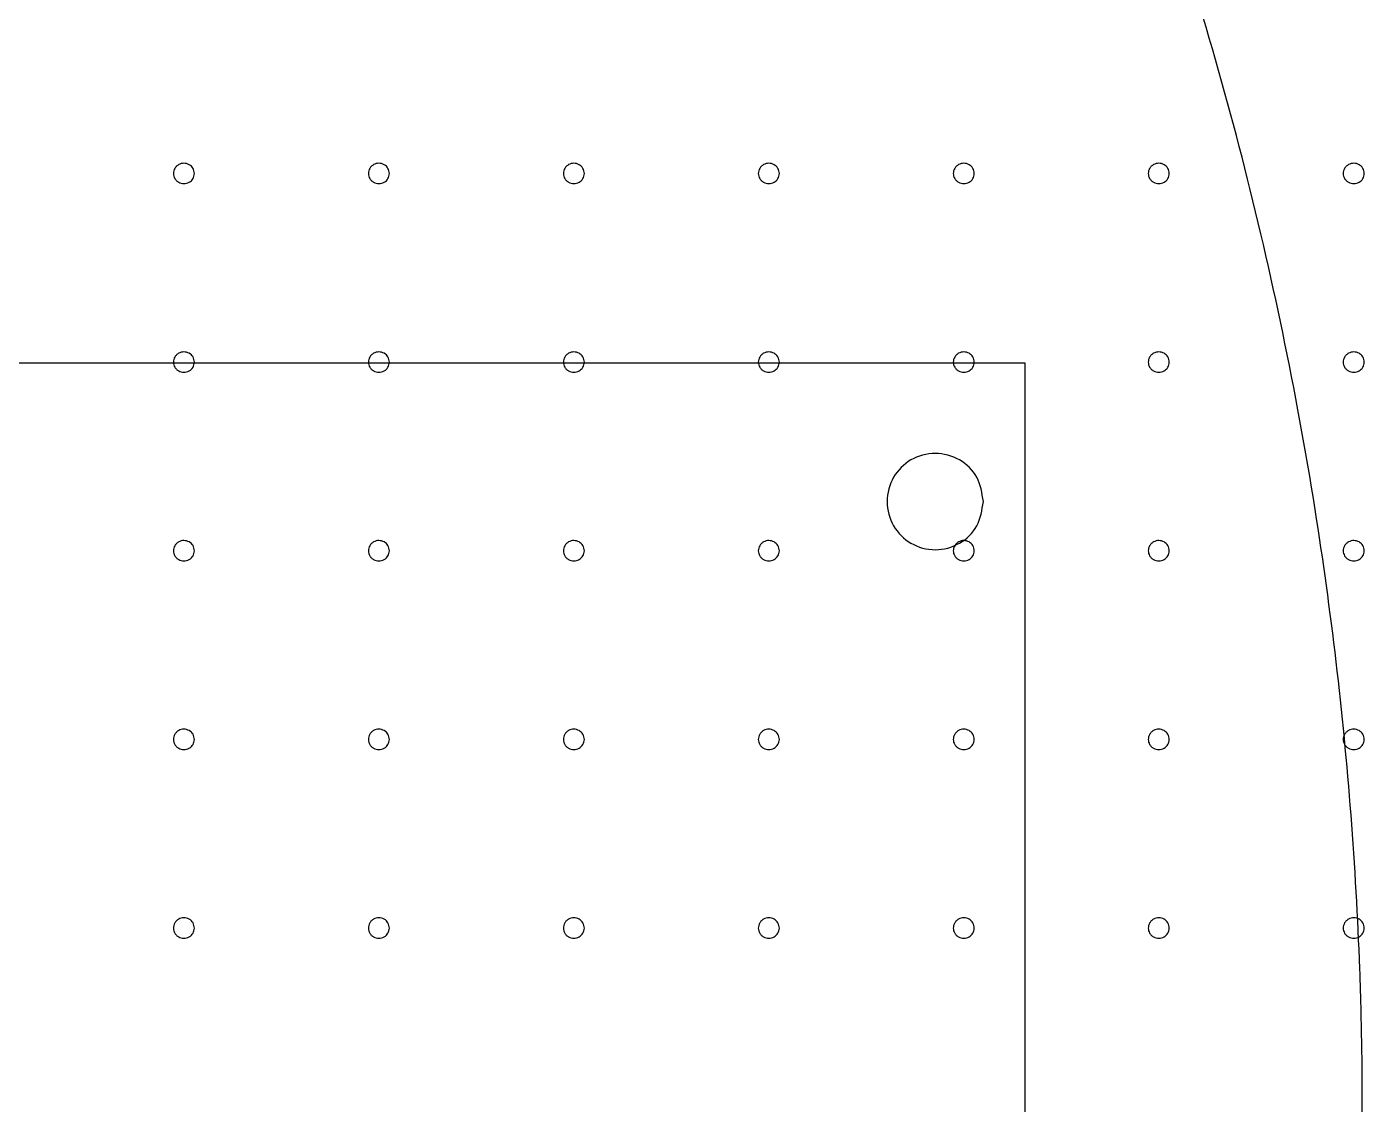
# Model space of a CAD drawing. Extents: x 0 to 210, y 0 to 204.
# Drawn here: x 173.14 to 209.91, y 104.94 to 134.56 of the extents above; entities that cross this region are included whole.
import ezdxf

# ---------------------------------------------------------------- set-up
doc = ezdxf.new("R2010")
doc.units = 0
doc.layers.add('Capa_1', color=7, linetype='CONTINUOUS')

msp = doc.modelspace()

# ---------------------------------------------------------------- linework, layer by layer
at = {"layer": 'Capa_1', "color": 7}
for p, q in [((177.748224, 130.530756), (177.748224, 130.530756)), ((183.108774, 130.530756), (183.108774, 130.530756)), ((188.469324, 130.530756), (188.469324, 130.530756)), ((193.829876, 130.530756), (193.829876, 130.530756)), ((199.190426, 130.530756), (199.190426, 130.530756)), ((204.550975, 130.530756), (204.550975, 130.530756)), ((209.911525, 130.530756), (209.911525, 130.530756)), ((177.748224, 125.343967), (177.748224, 125.343967)), ((183.108774, 125.343967), (183.108774, 125.343967)), ((188.469324, 125.343967), (188.469324, 125.343967)), ((193.829876, 125.343967), (193.829876, 125.343967)), ((199.190426, 125.343967), (199.190426, 125.343967)), ((204.550975, 125.343967), (204.550975, 125.343967)), ((209.911525, 125.343967), (209.911525, 125.343967)), ((199.438427, 121.509742), (199.438427, 121.509742)), ((177.748224, 120.157181), (177.748224, 120.157181)), ((183.108774, 120.157181), (183.108774, 120.157181)), ((188.469324, 120.157181), (188.469324, 120.157181)), ((193.829876, 120.157181), (193.829876, 120.157181)), ((199.190426, 120.157181), (199.190426, 120.157181)), ((204.550975, 120.157181), (204.550975, 120.157181)), ((209.911525, 120.157181), (209.911525, 120.157181)), ((177.748224, 114.970394), (177.748224, 114.970394)), ((183.108774, 114.970394), (183.108774, 114.970394)), ((188.469324, 114.970394), (188.469324, 114.970394)), ((193.829876, 114.970394), (193.829876, 114.970394)), ((199.190426, 114.970394), (199.190426, 114.970394)), ((204.550975, 114.970394), (204.550975, 114.970394)), ((209.911525, 114.970394), (209.911525, 114.970394)), ((177.748224, 109.783608), (177.748224, 109.783608)), ((183.108774, 109.783608), (183.108774, 109.783608)), ((188.469324, 109.783608), (188.469324, 109.783608)), ((193.829876, 109.783608), (193.829876, 109.783608)), ((199.190426, 109.783608), (199.190426, 109.783608)), ((204.550975, 109.783608), (204.550975, 109.783608)), ((209.911525, 109.783608), (209.911525, 109.783608))]:
    msp.add_line(p, q, dxfattribs=at)
at = {"layer": 'Capa_1', "color": 1}
for p, q in [((149.93121, 125.323346), (200.578432, 125.323346)), ((200.578432, 125.323346), (200.578432, 84.676127))]:
    msp.add_line(p, q, dxfattribs=at)
at = {"layer": 'Capa_1', "color": 7}
for points, knots in [([(209.858681, 105.000437), (209.85673, 105.407809), (209.852831, 106.222267), (209.828826, 107.44335), (209.760983, 109.669188), (209.577877, 112.895249), (209.167846, 117.108491), (208.555828, 121.535821), (207.707855, 126.166687), (206.588211, 130.985881), (205.492928, 134.861264), (204.546863, 137.820313), (203.837288, 139.889857), (203.111449, 141.871067), (202.374811, 143.765131), (201.63241, 145.573353), (200.735845, 147.646841), (199.663029, 149.975977), (198.396246, 152.552192), (197.49206, 154.240271), (197.039619, 155.084958)], [0, 0, 0, 0, 1.222116, 2.443375, 3.663821, 7.90268, 12.134119, 16.359927, 21.307425, 26.252304, 31.197256, 33.384045, 35.571607, 37.760181, 39.713538, 41.668061, 43.623929, 46.49019, 49.360277, 52.234778, 52.234778, 52.234778, 52.234778]), ([(177.748224, 130.530756), (177.740158, 130.481322), (177.724152, 130.383224), (177.608517, 130.276771), (177.484204, 130.244492), (177.383585, 130.257422), (177.31314, 130.285565), (177.252542, 130.330425), (177.205987, 130.389031), (177.17667, 130.457353), (177.16663, 130.530756), (177.17667, 130.604158), (177.205988, 130.67248), (177.252542, 130.731085), (177.313141, 130.775944), (177.383586, 130.804087), (177.484204, 130.817017), (177.608517, 130.784738), (177.724151, 130.678286), (177.740158, 130.580189), (177.748224, 130.530756)], [0, 0, 0, 0, 0.146605, 0.290931, 0.441768, 0.517413, 0.592123, 0.666911, 0.741063, 0.814052, 0.887328, 0.960604, 1.033593, 1.107744, 1.182532, 1.257241, 1.332887, 1.483723, 1.628047, 1.774652, 1.774652, 1.774652, 1.774652]), ([(183.108774, 130.530756), (183.100708, 130.481322), (183.084702, 130.383224), (182.969067, 130.276771), (182.844754, 130.244492), (182.744135, 130.257422), (182.67369, 130.285565), (182.613091, 130.330425), (182.566537, 130.389031), (182.537219, 130.457353), (182.52718, 130.530756), (182.53722, 130.604158), (182.566538, 130.67248), (182.613092, 130.731085), (182.673691, 130.775944), (182.744136, 130.804087), (182.844754, 130.817017), (182.969066, 130.784738), (183.0847, 130.678286), (183.100708, 130.580189), (183.108774, 130.530756)], [0, 0, 0, 0, 0.146605, 0.290931, 0.441768, 0.517413, 0.592123, 0.666911, 0.741063, 0.814052, 0.887328, 0.960604, 1.033593, 1.107744, 1.182532, 1.257241, 1.332887, 1.483723, 1.628047, 1.774652, 1.774652, 1.774652, 1.774652]), ([(188.469324, 130.530756), (188.461258, 130.481322), (188.445251, 130.383224), (188.329617, 130.276771), (188.205304, 130.244492), (188.104685, 130.257422), (188.03424, 130.285565), (187.973641, 130.330425), (187.927087, 130.389031), (187.897769, 130.457353), (187.88773, 130.530756), (187.89777, 130.604158), (187.927088, 130.67248), (187.973642, 130.731085), (188.034241, 130.775944), (188.104685, 130.804087), (188.205304, 130.817017), (188.329616, 130.784738), (188.44525, 130.678286), (188.461257, 130.580189), (188.469324, 130.530756)], [0, 0, 0, 0, 0.146605, 0.290931, 0.441768, 0.517413, 0.592123, 0.666911, 0.741063, 0.814052, 0.887328, 0.960604, 1.033593, 1.107744, 1.182532, 1.257241, 1.332887, 1.483723, 1.628047, 1.774652, 1.774652, 1.774652, 1.774652]), ([(193.829876, 130.530756), (193.82181, 130.481322), (193.805804, 130.383224), (193.690169, 130.276771), (193.565856, 130.244492), (193.465237, 130.257422), (193.394792, 130.285565), (193.334193, 130.330425), (193.287639, 130.389031), (193.258321, 130.457353), (193.248282, 130.530756), (193.258322, 130.604158), (193.28764, 130.67248), (193.334194, 130.731085), (193.394793, 130.775944), (193.465238, 130.804087), (193.565856, 130.817017), (193.690168, 130.784738), (193.805803, 130.678286), (193.82181, 130.580189), (193.829876, 130.530756)], [0, 0, 0, 0, 0.146605, 0.290931, 0.441768, 0.517413, 0.592123, 0.666911, 0.741063, 0.814052, 0.887328, 0.960604, 1.033593, 1.107744, 1.182532, 1.257241, 1.332887, 1.483723, 1.628047, 1.774652, 1.774652, 1.774652, 1.774652]), ([(199.190426, 130.530756), (199.18236, 130.481322), (199.166353, 130.383224), (199.050719, 130.276771), (198.926406, 130.244492), (198.825787, 130.257422), (198.755342, 130.285565), (198.694743, 130.330425), (198.648189, 130.389031), (198.618871, 130.457353), (198.608832, 130.530756), (198.618872, 130.604158), (198.64819, 130.67248), (198.694744, 130.731085), (198.755343, 130.775944), (198.825787, 130.804087), (198.926406, 130.817017), (199.050718, 130.784738), (199.166352, 130.678286), (199.182359, 130.580189), (199.190426, 130.530756)], [0, 0, 0, 0, 0.146605, 0.290931, 0.441768, 0.517413, 0.592123, 0.666911, 0.741063, 0.814052, 0.887328, 0.960604, 1.033593, 1.107744, 1.182532, 1.257241, 1.332887, 1.483723, 1.628047, 1.774652, 1.774652, 1.774652, 1.774652]), ([(204.550975, 130.530756), (204.54291, 130.481322), (204.526903, 130.383224), (204.411269, 130.276771), (204.286956, 130.244492), (204.186337, 130.257422), (204.115892, 130.285565), (204.055293, 130.330425), (204.008739, 130.389031), (203.979421, 130.457353), (203.969382, 130.530756), (203.979422, 130.604158), (204.008739, 130.67248), (204.055294, 130.731085), (204.115893, 130.775944), (204.186337, 130.804087), (204.286956, 130.817017), (204.411268, 130.784738), (204.526902, 130.678286), (204.542909, 130.580189), (204.550975, 130.530756)], [0, 0, 0, 0, 0.146605, 0.290931, 0.441768, 0.517413, 0.592123, 0.666911, 0.741063, 0.814052, 0.887328, 0.960604, 1.033593, 1.107744, 1.182532, 1.257241, 1.332887, 1.483723, 1.628047, 1.774652, 1.774652, 1.774652, 1.774652]), ([(209.911525, 130.530756), (209.903459, 130.481322), (209.887453, 130.383224), (209.771819, 130.276771), (209.647506, 130.244492), (209.546887, 130.257422), (209.476442, 130.285565), (209.415843, 130.330425), (209.369288, 130.389031), (209.339971, 130.457353), (209.329932, 130.530756), (209.339971, 130.604158), (209.369289, 130.67248), (209.415844, 130.731085), (209.476442, 130.775944), (209.546887, 130.804087), (209.647506, 130.817017), (209.771818, 130.784738), (209.887452, 130.678286), (209.903459, 130.580189), (209.911525, 130.530756)], [0, 0, 0, 0, 0.146605, 0.290931, 0.441768, 0.517413, 0.592123, 0.666911, 0.741063, 0.814052, 0.887328, 0.960604, 1.033593, 1.107744, 1.182532, 1.257241, 1.332887, 1.483723, 1.628047, 1.774652, 1.774652, 1.774652, 1.774652]), ([(177.748224, 125.343967), (177.740158, 125.294534), (177.724152, 125.196436), (177.608517, 125.089983), (177.484204, 125.057703), (177.383585, 125.070634), (177.31314, 125.098777), (177.252542, 125.143637), (177.205987, 125.202242), (177.17667, 125.270564), (177.16663, 125.343967), (177.17667, 125.417369), (177.205988, 125.485691), (177.252542, 125.544296), (177.313141, 125.589155), (177.383586, 125.617298), (177.484204, 125.630229), (177.608517, 125.597949), (177.724151, 125.491497), (177.740158, 125.3934), (177.748224, 125.343967)], [0, 0, 0, 0, 0.146605, 0.290931, 0.441768, 0.517413, 0.592123, 0.666911, 0.741063, 0.814052, 0.887328, 0.960604, 1.033593, 1.107744, 1.182532, 1.257241, 1.332887, 1.483723, 1.628047, 1.774652, 1.774652, 1.774652, 1.774652]), ([(183.108774, 125.343967), (183.100708, 125.294534), (183.084702, 125.196436), (182.969067, 125.089983), (182.844754, 125.057703), (182.744135, 125.070634), (182.67369, 125.098777), (182.613091, 125.143637), (182.566537, 125.202242), (182.537219, 125.270564), (182.52718, 125.343967), (182.53722, 125.417369), (182.566538, 125.485691), (182.613092, 125.544296), (182.673691, 125.589155), (182.744136, 125.617298), (182.844754, 125.630229), (182.969066, 125.597949), (183.0847, 125.491497), (183.100708, 125.3934), (183.108774, 125.343967)], [0, 0, 0, 0, 0.146605, 0.290931, 0.441768, 0.517413, 0.592123, 0.666911, 0.741063, 0.814052, 0.887328, 0.960604, 1.033593, 1.107744, 1.182532, 1.257241, 1.332887, 1.483723, 1.628047, 1.774652, 1.774652, 1.774652, 1.774652]), ([(188.469324, 125.343967), (188.461258, 125.294534), (188.445251, 125.196436), (188.329617, 125.089983), (188.205304, 125.057703), (188.104685, 125.070634), (188.03424, 125.098777), (187.973641, 125.143637), (187.927087, 125.202242), (187.897769, 125.270564), (187.88773, 125.343967), (187.89777, 125.417369), (187.927088, 125.485691), (187.973642, 125.544296), (188.034241, 125.589155), (188.104685, 125.617298), (188.205304, 125.630229), (188.329616, 125.597949), (188.44525, 125.491497), (188.461257, 125.3934), (188.469324, 125.343967)], [0, 0, 0, 0, 0.146605, 0.290931, 0.441768, 0.517413, 0.592123, 0.666911, 0.741063, 0.814052, 0.887328, 0.960604, 1.033593, 1.107744, 1.182532, 1.257241, 1.332887, 1.483723, 1.628047, 1.774652, 1.774652, 1.774652, 1.774652]), ([(193.829876, 125.343967), (193.82181, 125.294534), (193.805804, 125.196436), (193.690169, 125.089983), (193.565856, 125.057703), (193.465237, 125.070634), (193.394792, 125.098777), (193.334193, 125.143637), (193.287639, 125.202242), (193.258321, 125.270564), (193.248282, 125.343967), (193.258322, 125.417369), (193.28764, 125.485691), (193.334194, 125.544296), (193.394793, 125.589155), (193.465238, 125.617298), (193.565856, 125.630229), (193.690168, 125.597949), (193.805803, 125.491497), (193.82181, 125.3934), (193.829876, 125.343967)], [0, 0, 0, 0, 0.146605, 0.290931, 0.441768, 0.517413, 0.592123, 0.666911, 0.741063, 0.814052, 0.887328, 0.960604, 1.033593, 1.107744, 1.182532, 1.257241, 1.332887, 1.483723, 1.628047, 1.774652, 1.774652, 1.774652, 1.774652]), ([(199.190426, 125.343967), (199.18236, 125.294534), (199.166353, 125.196436), (199.050719, 125.089983), (198.926406, 125.057703), (198.825787, 125.070634), (198.755342, 125.098777), (198.694743, 125.143637), (198.648189, 125.202242), (198.618871, 125.270564), (198.608832, 125.343967), (198.618872, 125.417369), (198.64819, 125.485691), (198.694744, 125.544296), (198.755343, 125.589155), (198.825787, 125.617298), (198.926406, 125.630229), (199.050718, 125.597949), (199.166352, 125.491497), (199.182359, 125.3934), (199.190426, 125.343967)], [0, 0, 0, 0, 0.146605, 0.290931, 0.441768, 0.517413, 0.592123, 0.666911, 0.741063, 0.814052, 0.887328, 0.960604, 1.033593, 1.107744, 1.182532, 1.257241, 1.332887, 1.483723, 1.628047, 1.774652, 1.774652, 1.774652, 1.774652]), ([(204.550975, 125.343967), (204.54291, 125.294534), (204.526903, 125.196436), (204.411269, 125.089983), (204.286956, 125.057703), (204.186337, 125.070634), (204.115892, 125.098777), (204.055293, 125.143637), (204.008739, 125.202242), (203.979421, 125.270564), (203.969382, 125.343967), (203.979422, 125.417369), (204.008739, 125.485691), (204.055294, 125.544296), (204.115893, 125.589155), (204.186337, 125.617298), (204.286956, 125.630229), (204.411268, 125.597949), (204.526902, 125.491497), (204.542909, 125.3934), (204.550975, 125.343967)], [0, 0, 0, 0, 0.146605, 0.290931, 0.441768, 0.517413, 0.592123, 0.666911, 0.741063, 0.814052, 0.887328, 0.960604, 1.033593, 1.107744, 1.182532, 1.257241, 1.332887, 1.483723, 1.628047, 1.774652, 1.774652, 1.774652, 1.774652]), ([(209.911525, 125.343967), (209.903459, 125.294534), (209.887453, 125.196436), (209.771819, 125.089983), (209.647506, 125.057703), (209.546887, 125.070634), (209.476442, 125.098777), (209.415843, 125.143637), (209.369288, 125.202242), (209.339971, 125.270564), (209.329932, 125.343967), (209.339971, 125.417369), (209.369289, 125.485691), (209.415844, 125.544296), (209.476442, 125.589155), (209.546887, 125.617298), (209.647506, 125.630229), (209.771818, 125.597949), (209.887452, 125.491497), (209.903459, 125.3934), (209.911525, 125.343967)], [0, 0, 0, 0, 0.146605, 0.290931, 0.441768, 0.517413, 0.592123, 0.666911, 0.741063, 0.814052, 0.887328, 0.960604, 1.033593, 1.107744, 1.182532, 1.257241, 1.332887, 1.483723, 1.628047, 1.774652, 1.774652, 1.774652, 1.774652]), ([(199.438427, 121.509742), (199.402047, 121.276412), (199.330368, 120.816671), (198.803416, 120.310533), (198.11603, 120.122994), (197.421428, 120.310533), (196.915699, 120.816671), (196.728021, 121.509742), (196.915699, 122.202814), (197.421428, 122.708951), (198.11603, 122.896491), (198.803416, 122.708951), (199.330368, 122.202814), (199.402047, 121.743073), (199.438427, 121.509742)], [0, 0, 0, 0, 0.692062, 1.363598, 2.05566, 2.747722, 3.419258, 4.11132, 4.803382, 5.474917, 6.166979, 6.859041, 7.530577, 8.222639, 8.222639, 8.222639, 8.222639]), ([(177.748224, 120.157181), (177.740158, 120.107747), (177.724152, 120.009649), (177.608517, 119.903196), (177.484204, 119.870917), (177.383585, 119.883847), (177.31314, 119.91199), (177.252542, 119.95685), (177.205987, 120.015456), (177.17667, 120.083778), (177.16663, 120.157181), (177.17667, 120.230583), (177.205988, 120.298905), (177.252542, 120.35751), (177.313141, 120.402369), (177.383586, 120.430512), (177.484204, 120.443442), (177.608517, 120.411163), (177.724151, 120.304711), (177.740158, 120.206614), (177.748224, 120.157181)], [0, 0, 0, 0, 0.146605, 0.290931, 0.441768, 0.517413, 0.592123, 0.666911, 0.741063, 0.814052, 0.887328, 0.960604, 1.033593, 1.107744, 1.182532, 1.257241, 1.332887, 1.483723, 1.628047, 1.774652, 1.774652, 1.774652, 1.774652]), ([(183.108774, 120.157181), (183.100708, 120.107747), (183.084702, 120.009649), (182.969067, 119.903196), (182.844754, 119.870917), (182.744135, 119.883847), (182.67369, 119.91199), (182.613091, 119.95685), (182.566537, 120.015456), (182.537219, 120.083778), (182.52718, 120.157181), (182.53722, 120.230583), (182.566538, 120.298905), (182.613092, 120.35751), (182.673691, 120.402369), (182.744136, 120.430512), (182.844754, 120.443442), (182.969066, 120.411163), (183.0847, 120.304711), (183.100708, 120.206614), (183.108774, 120.157181)], [0, 0, 0, 0, 0.146605, 0.290931, 0.441768, 0.517413, 0.592123, 0.666911, 0.741063, 0.814052, 0.887328, 0.960604, 1.033593, 1.107744, 1.182532, 1.257241, 1.332887, 1.483723, 1.628047, 1.774652, 1.774652, 1.774652, 1.774652]), ([(188.469324, 120.157181), (188.461258, 120.107747), (188.445251, 120.009649), (188.329617, 119.903196), (188.205304, 119.870917), (188.104685, 119.883847), (188.03424, 119.91199), (187.973641, 119.95685), (187.927087, 120.015456), (187.897769, 120.083778), (187.88773, 120.157181), (187.89777, 120.230583), (187.927088, 120.298905), (187.973642, 120.35751), (188.034241, 120.402369), (188.104685, 120.430512), (188.205304, 120.443442), (188.329616, 120.411163), (188.44525, 120.304711), (188.461257, 120.206614), (188.469324, 120.157181)], [0, 0, 0, 0, 0.146605, 0.290931, 0.441768, 0.517413, 0.592123, 0.666911, 0.741063, 0.814052, 0.887328, 0.960604, 1.033593, 1.107744, 1.182532, 1.257241, 1.332887, 1.483723, 1.628047, 1.774652, 1.774652, 1.774652, 1.774652]), ([(193.829876, 120.157181), (193.82181, 120.107747), (193.805804, 120.009649), (193.690169, 119.903196), (193.565856, 119.870917), (193.465237, 119.883847), (193.394792, 119.91199), (193.334193, 119.95685), (193.287639, 120.015456), (193.258321, 120.083778), (193.248282, 120.157181), (193.258322, 120.230583), (193.28764, 120.298905), (193.334194, 120.35751), (193.394793, 120.402369), (193.465238, 120.430512), (193.565856, 120.443442), (193.690168, 120.411163), (193.805803, 120.304711), (193.82181, 120.206614), (193.829876, 120.157181)], [0, 0, 0, 0, 0.146605, 0.290931, 0.441768, 0.517413, 0.592123, 0.666911, 0.741063, 0.814052, 0.887328, 0.960604, 1.033593, 1.107744, 1.182532, 1.257241, 1.332887, 1.483723, 1.628047, 1.774652, 1.774652, 1.774652, 1.774652]), ([(199.190426, 120.157181), (199.18236, 120.107747), (199.166353, 120.009649), (199.050719, 119.903196), (198.926406, 119.870917), (198.825787, 119.883847), (198.755342, 119.91199), (198.694743, 119.95685), (198.648189, 120.015456), (198.618871, 120.083778), (198.608832, 120.157181), (198.618872, 120.230583), (198.64819, 120.298905), (198.694744, 120.35751), (198.755343, 120.402369), (198.825787, 120.430512), (198.926406, 120.443442), (199.050718, 120.411163), (199.166352, 120.304711), (199.182359, 120.206614), (199.190426, 120.157181)], [0, 0, 0, 0, 0.146605, 0.290931, 0.441768, 0.517413, 0.592123, 0.666911, 0.741063, 0.814052, 0.887328, 0.960604, 1.033593, 1.107744, 1.182532, 1.257241, 1.332887, 1.483723, 1.628047, 1.774652, 1.774652, 1.774652, 1.774652]), ([(204.550975, 120.157181), (204.54291, 120.107747), (204.526903, 120.009649), (204.411269, 119.903196), (204.286956, 119.870917), (204.186337, 119.883847), (204.115892, 119.91199), (204.055293, 119.95685), (204.008739, 120.015456), (203.979421, 120.083778), (203.969382, 120.157181), (203.979422, 120.230583), (204.008739, 120.298905), (204.055294, 120.35751), (204.115893, 120.402369), (204.186337, 120.430512), (204.286956, 120.443442), (204.411268, 120.411163), (204.526902, 120.304711), (204.542909, 120.206614), (204.550975, 120.157181)], [0, 0, 0, 0, 0.146605, 0.290931, 0.441768, 0.517413, 0.592123, 0.666911, 0.741063, 0.814052, 0.887328, 0.960604, 1.033593, 1.107744, 1.182532, 1.257241, 1.332887, 1.483723, 1.628047, 1.774652, 1.774652, 1.774652, 1.774652]), ([(209.911525, 120.157181), (209.903459, 120.107747), (209.887453, 120.009649), (209.771819, 119.903196), (209.647506, 119.870917), (209.546887, 119.883847), (209.476442, 119.91199), (209.415843, 119.95685), (209.369288, 120.015456), (209.339971, 120.083778), (209.329932, 120.157181), (209.339971, 120.230583), (209.369289, 120.298905), (209.415844, 120.35751), (209.476442, 120.402369), (209.546887, 120.430512), (209.647506, 120.443442), (209.771818, 120.411163), (209.887452, 120.304711), (209.903459, 120.206614), (209.911525, 120.157181)], [0, 0, 0, 0, 0.146605, 0.290931, 0.441768, 0.517413, 0.592123, 0.666911, 0.741063, 0.814052, 0.887328, 0.960604, 1.033593, 1.107744, 1.182532, 1.257241, 1.332887, 1.483723, 1.628047, 1.774652, 1.774652, 1.774652, 1.774652]), ([(177.748224, 114.970394), (177.740158, 114.920961), (177.724152, 114.822863), (177.608517, 114.71641), (177.484204, 114.68413), (177.383585, 114.697061), (177.31314, 114.725204), (177.252542, 114.770064), (177.205987, 114.828669), (177.17667, 114.896992), (177.16663, 114.970394), (177.17667, 115.043797), (177.205988, 115.112118), (177.252542, 115.170723), (177.313141, 115.215583), (177.383586, 115.243726), (177.484204, 115.256656), (177.608517, 115.224377), (177.724151, 115.117925), (177.740158, 115.019828), (177.748224, 114.970394)], [0, 0, 0, 0, 0.146605, 0.290931, 0.441768, 0.517413, 0.592123, 0.666911, 0.741063, 0.814052, 0.887328, 0.960604, 1.033593, 1.107744, 1.182532, 1.257241, 1.332887, 1.483723, 1.628047, 1.774652, 1.774652, 1.774652, 1.774652]), ([(183.108774, 114.970394), (183.100708, 114.920961), (183.084702, 114.822863), (182.969067, 114.71641), (182.844754, 114.68413), (182.744135, 114.697061), (182.67369, 114.725204), (182.613091, 114.770064), (182.566537, 114.828669), (182.537219, 114.896992), (182.52718, 114.970394), (182.53722, 115.043797), (182.566538, 115.112118), (182.613092, 115.170723), (182.673691, 115.215583), (182.744136, 115.243726), (182.844754, 115.256656), (182.969066, 115.224377), (183.0847, 115.117925), (183.100708, 115.019828), (183.108774, 114.970394)], [0, 0, 0, 0, 0.146605, 0.290931, 0.441768, 0.517413, 0.592123, 0.666911, 0.741063, 0.814052, 0.887328, 0.960604, 1.033593, 1.107744, 1.182532, 1.257241, 1.332887, 1.483723, 1.628047, 1.774652, 1.774652, 1.774652, 1.774652]), ([(188.469324, 114.970394), (188.461258, 114.920961), (188.445251, 114.822863), (188.329617, 114.71641), (188.205304, 114.68413), (188.104685, 114.697061), (188.03424, 114.725204), (187.973641, 114.770064), (187.927087, 114.828669), (187.897769, 114.896992), (187.88773, 114.970394), (187.89777, 115.043797), (187.927088, 115.112118), (187.973642, 115.170723), (188.034241, 115.215583), (188.104685, 115.243726), (188.205304, 115.256656), (188.329616, 115.224377), (188.44525, 115.117925), (188.461257, 115.019828), (188.469324, 114.970394)], [0, 0, 0, 0, 0.146605, 0.290931, 0.441768, 0.517413, 0.592123, 0.666911, 0.741063, 0.814052, 0.887328, 0.960604, 1.033593, 1.107744, 1.182532, 1.257241, 1.332887, 1.483723, 1.628047, 1.774652, 1.774652, 1.774652, 1.774652]), ([(193.829876, 114.970394), (193.82181, 114.920961), (193.805804, 114.822863), (193.690169, 114.71641), (193.565856, 114.68413), (193.465237, 114.697061), (193.394792, 114.725204), (193.334193, 114.770064), (193.287639, 114.828669), (193.258321, 114.896992), (193.248282, 114.970394), (193.258322, 115.043797), (193.28764, 115.112118), (193.334194, 115.170723), (193.394793, 115.215583), (193.465238, 115.243726), (193.565856, 115.256656), (193.690168, 115.224377), (193.805803, 115.117925), (193.82181, 115.019828), (193.829876, 114.970394)], [0, 0, 0, 0, 0.146605, 0.290931, 0.441768, 0.517413, 0.592123, 0.666911, 0.741063, 0.814052, 0.887328, 0.960604, 1.033593, 1.107744, 1.182532, 1.257241, 1.332887, 1.483723, 1.628047, 1.774652, 1.774652, 1.774652, 1.774652]), ([(199.190426, 114.970394), (199.18236, 114.920961), (199.166353, 114.822863), (199.050719, 114.71641), (198.926406, 114.68413), (198.825787, 114.697061), (198.755342, 114.725204), (198.694743, 114.770064), (198.648189, 114.828669), (198.618871, 114.896992), (198.608832, 114.970394), (198.618872, 115.043797), (198.64819, 115.112118), (198.694744, 115.170723), (198.755343, 115.215583), (198.825787, 115.243726), (198.926406, 115.256656), (199.050718, 115.224377), (199.166352, 115.117925), (199.182359, 115.019828), (199.190426, 114.970394)], [0, 0, 0, 0, 0.146605, 0.290931, 0.441768, 0.517413, 0.592123, 0.666911, 0.741063, 0.814052, 0.887328, 0.960604, 1.033593, 1.107744, 1.182532, 1.257241, 1.332887, 1.483723, 1.628047, 1.774652, 1.774652, 1.774652, 1.774652]), ([(204.550975, 114.970394), (204.54291, 114.920961), (204.526903, 114.822863), (204.411269, 114.71641), (204.286956, 114.68413), (204.186337, 114.697061), (204.115892, 114.725204), (204.055293, 114.770064), (204.008739, 114.828669), (203.979421, 114.896992), (203.969382, 114.970394), (203.979422, 115.043797), (204.008739, 115.112118), (204.055294, 115.170723), (204.115893, 115.215583), (204.186337, 115.243726), (204.286956, 115.256656), (204.411268, 115.224377), (204.526902, 115.117925), (204.542909, 115.019828), (204.550975, 114.970394)], [0, 0, 0, 0, 0.146605, 0.290931, 0.441768, 0.517413, 0.592123, 0.666911, 0.741063, 0.814052, 0.887328, 0.960604, 1.033593, 1.107744, 1.182532, 1.257241, 1.332887, 1.483723, 1.628047, 1.774652, 1.774652, 1.774652, 1.774652]), ([(209.911525, 114.970394), (209.903459, 114.920961), (209.887453, 114.822863), (209.771819, 114.71641), (209.647506, 114.68413), (209.546887, 114.697061), (209.476442, 114.725204), (209.415843, 114.770064), (209.369288, 114.828669), (209.339971, 114.896992), (209.329932, 114.970394), (209.339971, 115.043797), (209.369289, 115.112118), (209.415844, 115.170723), (209.476442, 115.215583), (209.546887, 115.243726), (209.647506, 115.256656), (209.771818, 115.224377), (209.887452, 115.117925), (209.903459, 115.019828), (209.911525, 114.970394)], [0, 0, 0, 0, 0.146605, 0.290931, 0.441768, 0.517413, 0.592123, 0.666911, 0.741063, 0.814052, 0.887328, 0.960604, 1.033593, 1.107744, 1.182532, 1.257241, 1.332887, 1.483723, 1.628047, 1.774652, 1.774652, 1.774652, 1.774652]), ([(177.748224, 109.783608), (177.740158, 109.734175), (177.724152, 109.636077), (177.608517, 109.529624), (177.484204, 109.497344), (177.383585, 109.510275), (177.31314, 109.538418), (177.252542, 109.583278), (177.205987, 109.641883), (177.17667, 109.710205), (177.16663, 109.783608), (177.17667, 109.85701), (177.205988, 109.925332), (177.252542, 109.983937), (177.313141, 110.028796), (177.383586, 110.056939), (177.484204, 110.06987), (177.608517, 110.03759), (177.724151, 109.931138), (177.740158, 109.833041), (177.748224, 109.783608)], [0, 0, 0, 0, 0.146605, 0.290931, 0.441768, 0.517413, 0.592123, 0.666911, 0.741063, 0.814052, 0.887328, 0.960604, 1.033593, 1.107744, 1.182532, 1.257241, 1.332887, 1.483723, 1.628047, 1.774652, 1.774652, 1.774652, 1.774652]), ([(183.108774, 109.783608), (183.100708, 109.734175), (183.084702, 109.636077), (182.969067, 109.529624), (182.844754, 109.497344), (182.744135, 109.510275), (182.67369, 109.538418), (182.613091, 109.583278), (182.566537, 109.641883), (182.537219, 109.710205), (182.52718, 109.783608), (182.53722, 109.85701), (182.566538, 109.925332), (182.613092, 109.983937), (182.673691, 110.028796), (182.744136, 110.056939), (182.844754, 110.06987), (182.969066, 110.03759), (183.0847, 109.931138), (183.100708, 109.833041), (183.108774, 109.783608)], [0, 0, 0, 0, 0.146605, 0.290931, 0.441768, 0.517413, 0.592123, 0.666911, 0.741063, 0.814052, 0.887328, 0.960604, 1.033593, 1.107744, 1.182532, 1.257241, 1.332887, 1.483723, 1.628047, 1.774652, 1.774652, 1.774652, 1.774652]), ([(188.469324, 109.783608), (188.461258, 109.734175), (188.445251, 109.636077), (188.329617, 109.529624), (188.205304, 109.497344), (188.104685, 109.510275), (188.03424, 109.538418), (187.973641, 109.583278), (187.927087, 109.641883), (187.897769, 109.710205), (187.88773, 109.783608), (187.89777, 109.85701), (187.927088, 109.925332), (187.973642, 109.983937), (188.034241, 110.028796), (188.104685, 110.056939), (188.205304, 110.06987), (188.329616, 110.03759), (188.44525, 109.931138), (188.461257, 109.833041), (188.469324, 109.783608)], [0, 0, 0, 0, 0.146605, 0.290931, 0.441768, 0.517413, 0.592123, 0.666911, 0.741063, 0.814052, 0.887328, 0.960604, 1.033593, 1.107744, 1.182532, 1.257241, 1.332887, 1.483723, 1.628047, 1.774652, 1.774652, 1.774652, 1.774652]), ([(193.829876, 109.783608), (193.82181, 109.734175), (193.805804, 109.636077), (193.690169, 109.529624), (193.565856, 109.497344), (193.465237, 109.510275), (193.394792, 109.538418), (193.334193, 109.583278), (193.287639, 109.641883), (193.258321, 109.710205), (193.248282, 109.783608), (193.258322, 109.85701), (193.28764, 109.925332), (193.334194, 109.983937), (193.394793, 110.028796), (193.465238, 110.056939), (193.565856, 110.06987), (193.690168, 110.03759), (193.805803, 109.931138), (193.82181, 109.833041), (193.829876, 109.783608)], [0, 0, 0, 0, 0.146605, 0.290931, 0.441768, 0.517413, 0.592123, 0.666911, 0.741063, 0.814052, 0.887328, 0.960604, 1.033593, 1.107744, 1.182532, 1.257241, 1.332887, 1.483723, 1.628047, 1.774652, 1.774652, 1.774652, 1.774652]), ([(199.190426, 109.783608), (199.18236, 109.734175), (199.166353, 109.636077), (199.050719, 109.529624), (198.926406, 109.497344), (198.825787, 109.510275), (198.755342, 109.538418), (198.694743, 109.583278), (198.648189, 109.641883), (198.618871, 109.710205), (198.608832, 109.783608), (198.618872, 109.85701), (198.64819, 109.925332), (198.694744, 109.983937), (198.755343, 110.028796), (198.825787, 110.056939), (198.926406, 110.06987), (199.050718, 110.03759), (199.166352, 109.931138), (199.182359, 109.833041), (199.190426, 109.783608)], [0, 0, 0, 0, 0.146605, 0.290931, 0.441768, 0.517413, 0.592123, 0.666911, 0.741063, 0.814052, 0.887328, 0.960604, 1.033593, 1.107744, 1.182532, 1.257241, 1.332887, 1.483723, 1.628047, 1.774652, 1.774652, 1.774652, 1.774652]), ([(204.550975, 109.783608), (204.54291, 109.734175), (204.526903, 109.636077), (204.411269, 109.529624), (204.286956, 109.497344), (204.186337, 109.510275), (204.115892, 109.538418), (204.055293, 109.583278), (204.008739, 109.641883), (203.979421, 109.710205), (203.969382, 109.783608), (203.979422, 109.85701), (204.008739, 109.925332), (204.055294, 109.983937), (204.115893, 110.028796), (204.186337, 110.056939), (204.286956, 110.06987), (204.411268, 110.03759), (204.526902, 109.931138), (204.542909, 109.833041), (204.550975, 109.783608)], [0, 0, 0, 0, 0.146605, 0.290931, 0.441768, 0.517413, 0.592123, 0.666911, 0.741063, 0.814052, 0.887328, 0.960604, 1.033593, 1.107744, 1.182532, 1.257241, 1.332887, 1.483723, 1.628047, 1.774652, 1.774652, 1.774652, 1.774652]), ([(209.911525, 109.783608), (209.903459, 109.734175), (209.887453, 109.636077), (209.771819, 109.529624), (209.647506, 109.497344), (209.546887, 109.510275), (209.476442, 109.538418), (209.415843, 109.583278), (209.369288, 109.641883), (209.339971, 109.710205), (209.329932, 109.783608), (209.339971, 109.85701), (209.369289, 109.925332), (209.415844, 109.983937), (209.476442, 110.028796), (209.546887, 110.056939), (209.647506, 110.06987), (209.771818, 110.03759), (209.887452, 109.931138), (209.903459, 109.833041), (209.911525, 109.783608)], [0, 0, 0, 0, 0.146605, 0.290931, 0.441768, 0.517413, 0.592123, 0.666911, 0.741063, 0.814052, 0.887328, 0.960604, 1.033593, 1.107744, 1.182532, 1.257241, 1.332887, 1.483723, 1.628047, 1.774652, 1.774652, 1.774652, 1.774652]), ([(197.053398, 55.000802), (197.583828, 55.995068), (198.643755, 57.981852), (200.109727, 61.022601), (201.43185, 63.988067), (202.613315, 66.875265), (203.66781, 69.676607), (204.684765, 72.631639), (205.650683, 75.742864), (206.550845, 79.012003), (207.350527, 82.332045), (208.046433, 85.701039), (208.634919, 89.116819), (209.142304, 92.777348), (209.536812, 96.684139), (209.802362, 100.836177), (209.839895, 103.611383), (209.858681, 105.000437)], [0, 0, 0, 0, 3.380431, 6.754915, 10.124397, 13.119642, 16.112279, 19.102922, 22.493766, 25.883694, 29.273573, 32.736968, 36.202144, 39.670042, 43.821378, 47.979666, 52.146658, 52.146658, 52.146658, 52.146658])]:
    msp.add_open_spline(points, degree=3, knots=knots, dxfattribs=at)

doc.saveas('drawing.dxf')
